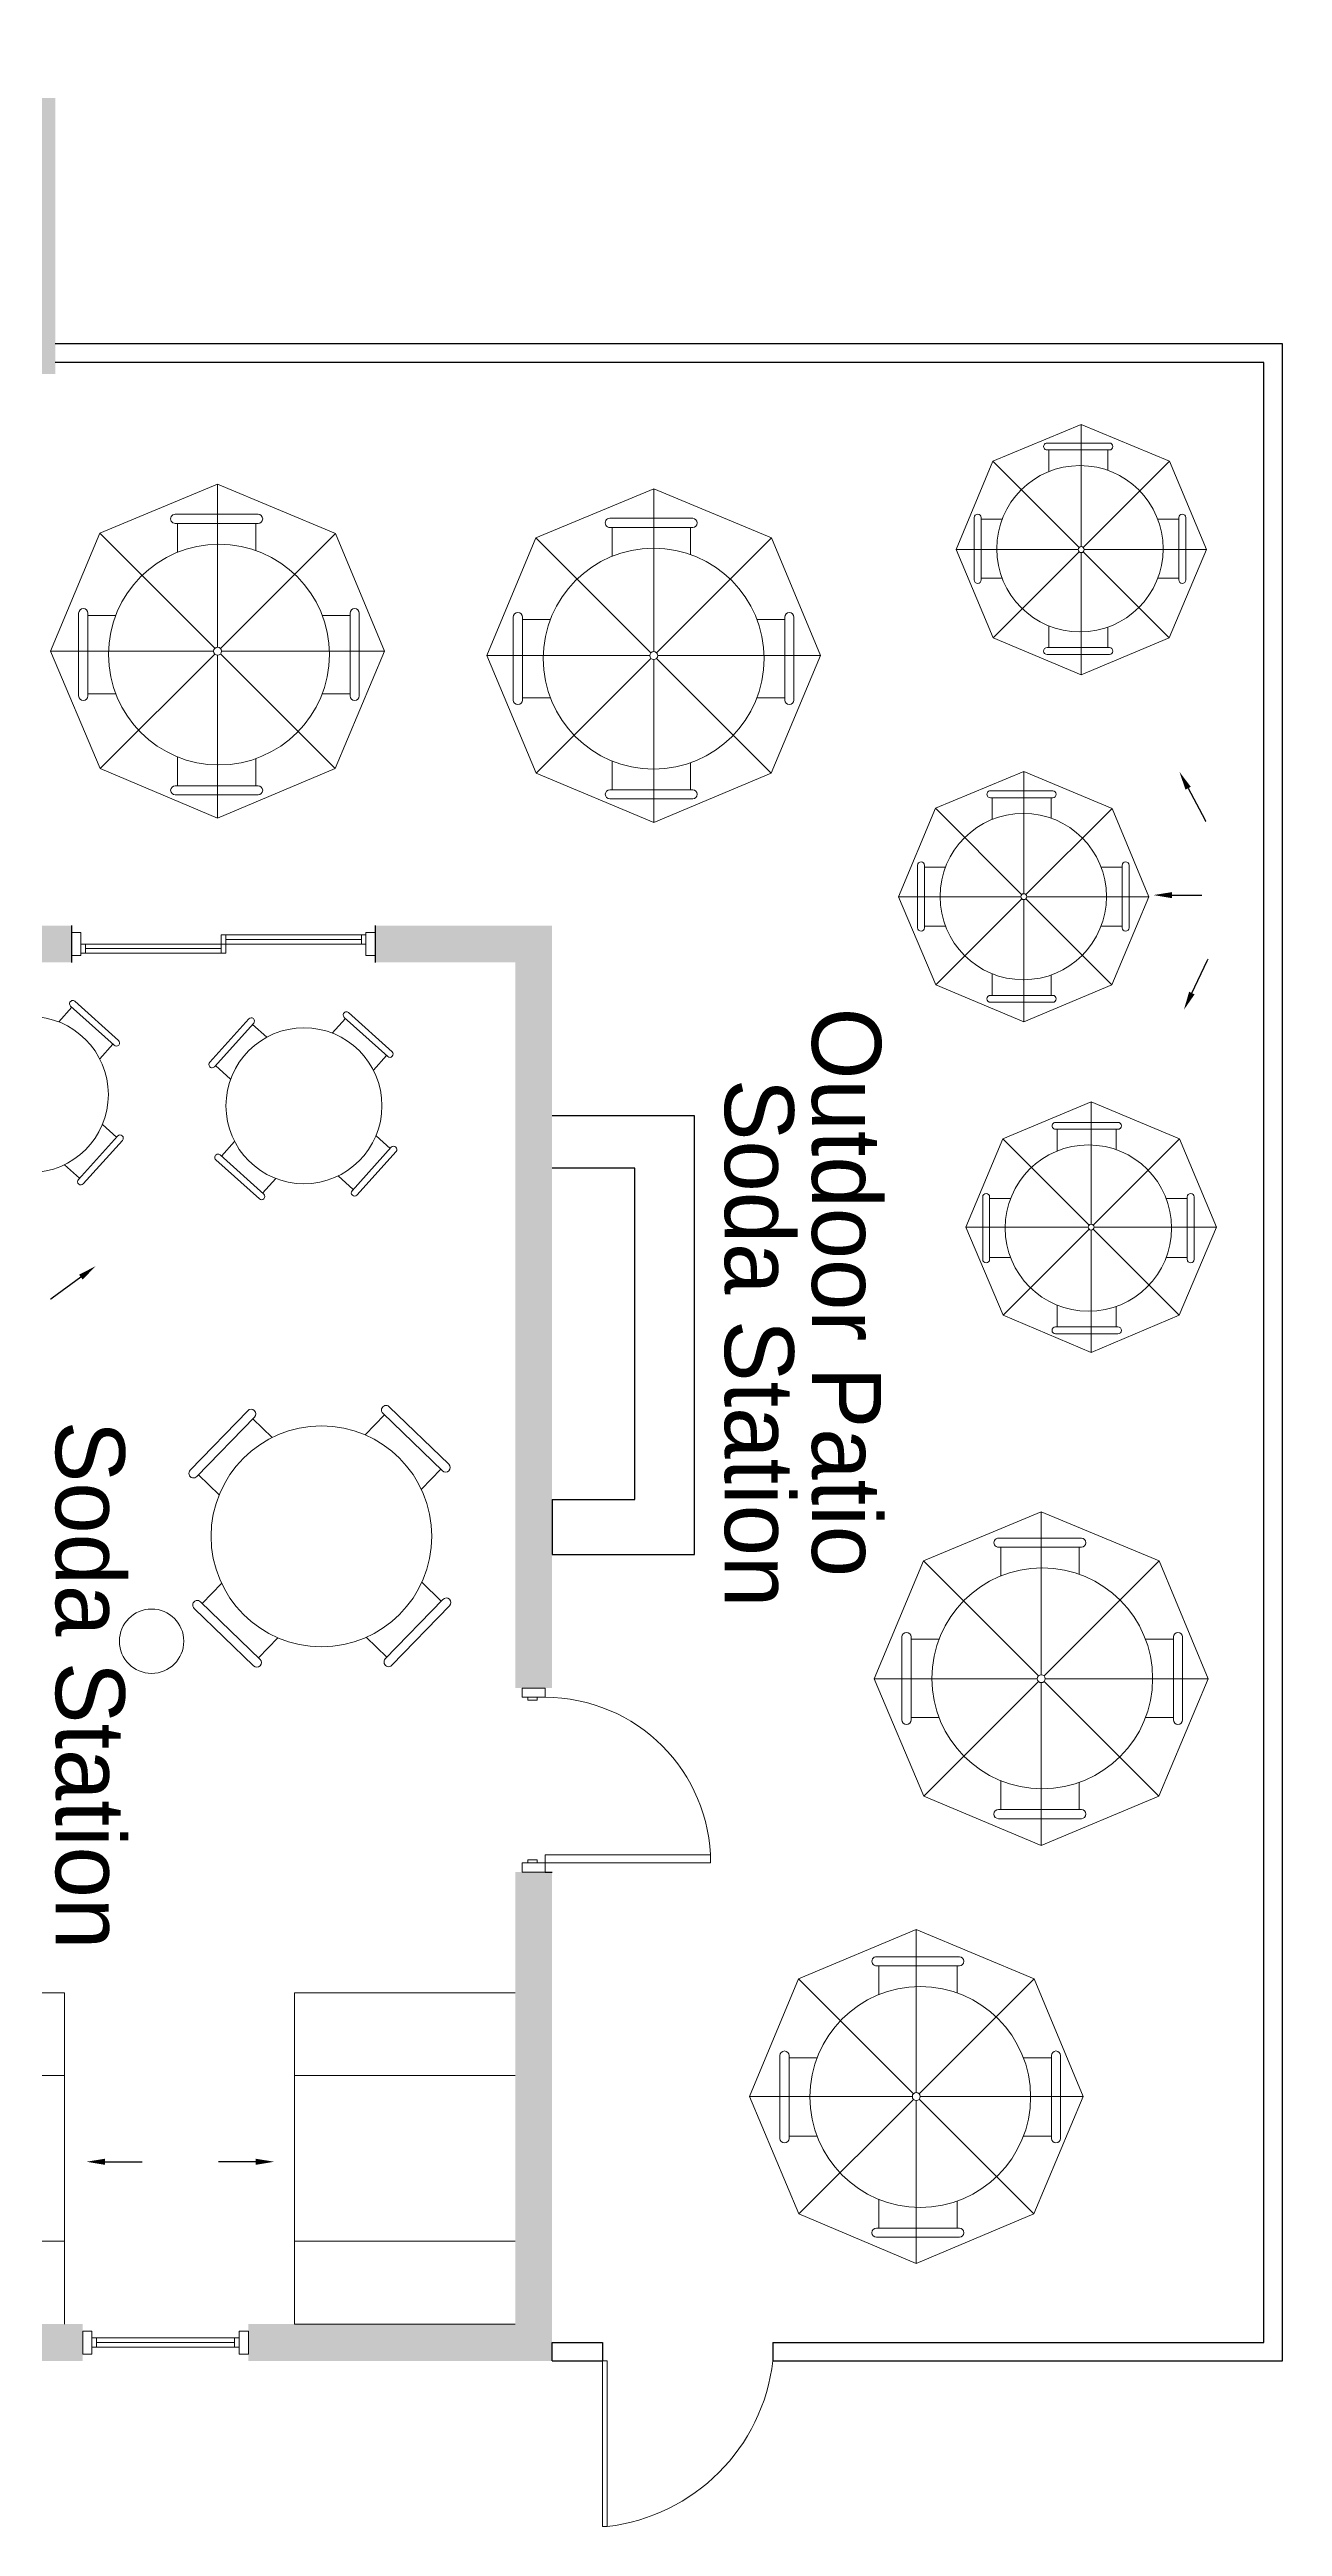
# Model space of a CAD drawing. Header units: inches. Extents: x 537 to 4774, y -1781 to 1418.
# Drawn here: x 4104 to 4774, y -1162 to 184 of the extents above; entities that cross this region are included whole.
import ezdxf
from ezdxf import colors
from ezdxf.entities.mleader import LeaderData, LeaderLine
from ezdxf.math import Vec2, Vec3

# ---------------------------------------------------------------- set-up
doc = ezdxf.new("R2010")
doc.units = ezdxf.units.IN
doc.header["$MEASUREMENT"] = 0
doc.layers.add('01-Text 1 150 int', color=250, linetype='Continuous')
for name, color, linetype, lineweight, true_color in [('DOOR WINDOW 1 150', 7, 'Continuous', 13, 0x666666), ('FURNITURE K 1 150', 7, 'Continuous', 13, 0x93979a), ('HATCH K 1 150', 7, 'Continuous', 0, 0xc9c9c9)]:
    doc.layers.add(name, color=color, linetype=linetype, lineweight=lineweight, true_color=true_color)
doc.layers.add('WALL 1 150', color=7, linetype='Continuous', lineweight=25)
doc.styles.add('ATTR', font='romans.shx', dxfattribs={"width": 0.8, "height": 1.44008})
doc.styles.add('SS Projects_150_notes_interior', font='bahnschrift.ttf', dxfattribs={"height": 0.375})
doc.styles.get("Standard").update_dxf_attribs({"font": 'arial.ttf'})

# ---------------------------------------------------------------- blocks, each defined once
blk = doc.blocks.new('48_ROUND_DINING_TABLE')
at = {"linetype": 'Continuous'}
for p, q in [((-9, 30.500002), (9, 30.500002)), ((-9, 28.500002), (9, 28.500002)), ((-8.5, 28.500002), (-8.5, 22.461628)), ((8.5, 28.500002), (8.5, 22.456048)), ((-30.5, 8.499998), (-30.5, -9.500002)), ((-28.5, 8.499998), (-28.5, -9.500002)), ((-28.5, 7.999998), (-22.6333, 7.999998)), ((28.5, 7.999998), (22.6216, 7.999998)), ((28.5, 8.499998), (28.5, -9.500002)), ((30.5, 8.499998), (30.5, -9.500002)), ((-28.5, -9.000002), (-22.2475, -9.000002)), ((28.5, -9.000002), (22.2585, -9.000002)), ((-8.5, -28.500002), (-8.5, -22.441392)), ((8.5, -28.500002), (8.5, -22.451162)), ((-9, -28.500002), (9, -28.500002)), ((-9, -30.500002), (9, -30.500002))]:
    blk.add_line(p, q, dxfattribs=at)
blk.add_circle((0, -0.000002), 24, dxfattribs=at)
for centre, start, end in [((-9, 29.500002), 90, 270), ((9, 29.500002), 270, 90), ((-29.5, 8.499998), 0, 180), ((29.5, 8.499998), 0.0000025, 180), ((-29.5, -9.500002), 180, 0), ((29.5, -9.500002), 180, 0.0000025), ((-9, -29.500002), 90, 270), ((9, -29.500002), 270, 90)]:
    blk.add_arc(centre, 1, start, end, dxfattribs=at)
at = {"style": 'ATTR', "width": 0.8, "flags": 9}
blk.add_attdef('ESTCODE', (0, 0), '', height=0.01525, dxfattribs=at)
blk = doc.blocks.new('PATIO_UMBRELLA')
for p, q in [((-34.869, 34.87), (-0.831, 49.215)), ((-0.831, 1.983), (-0.831, 49.215)), ((-0.831, 49.215), (33.3, 34.962)), ((-49.215, 0.831), (-34.869, 34.87)), ((-1.638, 1.638), (-34.869, 34.87)), ((-0.016, 1.646), (33.3, 34.962)), ((33.3, 34.962), (47.553, 0.831)), ((-34.869, -33.207), (-49.215, 0.831)), ((-1.981, 0.831), (-49.215, 0.831)), ((-1.647, 0.015), (-34.869, -33.207)), ((0, 0), (33.331, -33.33)), ((0.322, 0.831), (47.553, 0.831)), ((47.553, 0.831), (33.331, -33.33)), ((-0.831, -0.328), (-0.831, -47.553)), ((-0.831, -47.553), (-34.869, -33.207)), ((33.331, -33.33), (-0.831, -47.553))]:
    blk.add_line(p, q)
blk.add_circle((-0.831, 0.831), 1.152)
at = {"style": 'ATTR', "width": 0.8, "flags": 9}
blk.add_attdef('ESTCODE', (0, 0), '', height=0.000194, dxfattribs=at)

msp = doc.modelspace()

# ---------------------------------------------------------------- hatches: boundary and pattern name
at = {"layer": 'WALL 1 150'}
h = msp.add_hatch(color=0, dxfattribs=at)
h.paths.add_polyline_path([(4046.6, -184.5), (4046.6, -194.8), (4026.6, -194.8), (4026.6, -184.5)])
h.paths.add_polyline_path([(4046.6, -90.9), (4046.6, -102), (4026.6, -102), (4026.6, -90.9)])
h.paths.add_polyline_path([(4086.6, 27.5), (4086.6, 67.7), (4106.6, 67.7), (4106.6, 7.5), (4046.6, 7.5), (4046.6, -8.4), (4026.6, -8.4), (4026.6, 27.5), (4036.6, 27.5)])
h.paths.add_polyline_path([(4106.6, 77.7), (4106.6, 67.7), (4036.6, 67.7), (4036.6, 27.5), (4026.6, 27.5), (4026.6, 67.7), (4026.6, 77.7)])
h.paths.add_polyline_path([(4106.6, 157.5), (4106.6, 77.7), (4086.6, 77.7), (4086.6, 157.5)])
h.paths.add_polyline_path([(4106.6, 682.7), (4106.6, 322.5), (4106.6, 232.5), (4086.6, 232.5), (4086.6, 322.5), (4086.6, 682.7)])
h.paths.add_polyline_path([(4106.6, 917.7), (4106.6, 847.7), (4106.6, 758.9), (4086.6, 758.9), (4086.6, 847.7), (4086.6, 917.7)])
h.paths.add_polyline_path([(4106.6, 927.7), (4106.6, 917.7), (4026.6, 917.7), (4026.6, 977.7), (4036.6, 977.7), (4036.6, 927.7)])
h.paths.add_polyline_path([(4106.6, 997.7), (4106.6, 977.7), (4106.6, 927.7), (4086.6, 927.7), (4086.6, 977.7), (4046.6, 977.7), (4036.6, 977.7), (4026.6, 977.7), (4026.6, 1117.7), (4046.6, 1117.7), (4046.6, 997.7)])
h.paths.add_polyline_path([(4046.6, 1417.7), (4046.6, 1282.7), (4026.6, 1282.7), (4026.6, 1417.7)])
h.paths.add_polyline_path([(4026.6, 1417.7), (4026.6, 1397.7), (3514.1, 1397.7), (3514.1, 1417.7)])
h.paths.add_polyline_path([(3829.9, 77.7), (4026.6, 77.7), (4026.6, 67.7), (3728.4, 67.7), (3728.4, 77.7)])
h.paths.add_polyline_path([(3800.5, 282), (3800.5, 77.7), (3790.5, 77.7), (3790.5, 272), (3766.3, 272), (3766.3, 282)])
h.paths.add_polyline_path([(3932.8, 977.7), (3932.8, 1007.7), (3945.5, 1007.7, 0.033392), (3945.1, 997.7), (3942.8, 997.7), (3942.8, 927.7), (4026.6, 927.7), (4026.6, 917.7), (3939.1, 917.7), (3937.2, 917.7), (3932.8, 917.7), (3932.8, 967.7), (3779.1, 967.7), (3779.1, 611.6), (3767.8, 611.6), (3767.8, 621.4), (3769.2, 621.4), (3769.1, 916.4), (3762.4, 916.4), (3762.4, 917.5), (3762.4, 930), (3769.1, 930), (3769.1, 977.7)])
h.paths.add_polyline_path([(3937.2, 449.6), (3937.2, 447.8), (3939.1, 447.8), (4086.6, 447.8), (4086.6, 439.6), (3939.1, 439.6), (3937.2, 439.6), (3676, 439.6), (3676, 449.6)])
h.paths.add_polyline_path([(3676, 490.1), (3676, 400.4), (3661, 400.4), (3661, 282), (3666.3, 282), (3666.3, 272), (3661, 272), (3661, 233.6), (3651, 233.6), (3651, 310.1), (3651.1, 340.1), (3651, 340.1), (3651, 410.4), (3666, 410.4), (3666, 480.1), (3651, 480.1), (3651, 588.9), (3651.1, 618.9), (3651, 618.9), (3651, 672), (3661, 672), (3661, 621.4), (3667.8, 621.4), (3667.8, 611.6), (3661, 611.6), (3661, 490.1)])
h.paths.add_polyline_path([(3628.4, 77.7), (3628.4, 65.2), (3628.4, -22.3), (3618.4, -22.3), (3618.4, 67.7), (3514.1, 67.7), (3514.1, 77.7)])
h.paths.add_polyline_path([(3717.7, -122.3), (3717.7, -302.3), (3717.7, -312.3), (3696.6, -312.3), (3696.6, -362.3), (3642.5, -362.3), (3642.5, -312.3), (3514.1, -312.3), (3514.1, -302.3), (3652.5, -302.3), (3652.5, -352.3), (3686.6, -352.3), (3686.6, -302.3), (3710.2, -302.3), (3710.2, -122.3)])
h.paths.add_polyline_path([(3514.1, -302.3), (3514.1, -312.3), (3504.6, -312.3), (3504.6, -362.3), (3426.6, -362.3), (3426.6, -312.3), (3426.6, 77.7), (3514.1, 77.7), (3514.1, 67.7), (3478.6, 67.7), (3449.8, 67.7), (3436.6, 67.7), (3436.6, -352.3), (3494.6, -352.3), (3494.6, -302.3)])
h.paths.add_polyline_path([(4086.6, 917.7), (4086.6, 917.7), (4086.6, 917.7), (4086.6, 917.7)], flags=9)
h.paths.add_polyline_path([(4009.1, 77.7), (4009.1, 77.7), (4009.1, 77.7), (4009.1, 77.7)], flags=9)
h = msp.add_hatch(color=0, dxfattribs=at)
h.paths.add_polyline_path([(4376.6, -706.7), (4356.6, -706.7), (4356.6, -312.3), (4280.5, -312.3), (4280.5, -292.3), (4376.6, -292.3)])
h.paths.add_polyline_path([(4376.6, -1072.3), (4211.6, -1072.3), (4211.6, -1052.3), (4356.6, -1052.3), (4356.6, -806.7), (4376.6, -806.7)])
h.paths.add_polyline_path([(4026.6, -312.3), (4026.6, -277.3), (4046.6, -277.3), (4046.6, -292.3), (4115.5, -292.3), (4115.5, -312.3)])
h = msp.add_hatch(color=256, dxfattribs=at)
h.paths.add_polyline_path([(4121.6, -1052.3), (4121.6, -1072.3), (3971.6, -1072.3), (3971.6, -1052.3), (3981.6, -1052.3)])
h.paths.add_polyline_path([(3806.6, -1052.3), (3806.6, -1072.3), (3536.6, -1072.3), (3536.6, -1052.3)])
h.paths.add_polyline_path([(3991.6, -634.9), (3991.6, -1052.3), (3981.6, -1052.3), (3981.6, -969.8), (3981.6, -634.9, 0.311785), (3956, -612.3), (3542.5, -612.3), (3542.5, -679.9), (3535, -679.9), (3535, -602.3), (3956, -602.3, -0.35244)])
h.paths.add_polyline_path([(3692.3, -779.9), (3692.3, -787.4), (3544.1, -787.4), (3544.1, -1052.3), (3536.6, -1052.3), (3536.6, -779.9)], flags=17)
h.paths.add_polyline_path([(3371.6, -1052.3), (3371.6, -1072.3), (3221.6, -1072.3), (3221.6, -1052.3)])

# ---------------------------------------------------------------- linework, layer by layer
at = {"layer": 'DOOR WINDOW 1 150', "linetype": 'Continuous'}
for p, q in [((4123, -307.3), (4123, -302.3)), ((4196.8, -304.8), (4123, -304.8)), ((4196.8, -307.3), (4196.8, -302.3)), ((4199.3, -302.3), (4199.3, -297.3)), ((4273, -299.8), (4199.3, -299.8)), ((4273, -302.3), (4273, -297.3)), ((4129.1, -1059.8), (4129.1, -1064.8)), ((4129.1, -1062.3), (4204.1, -1062.3)), ((4204.1, -1059.8), (4204.1, -1064.8))]:
    msp.add_line(p, q, dxfattribs=at)
at = {"layer": 'DOOR WINDOW 1 150'}
for p, q in [((4404.1, -1072.3), (4404.1, -1162.3)), ((4406.6, -1072.3), (4404.1, -1072.3)), ((4406.6, -1072.3), (4406.6, -1162.3)), ((4404.1, -1162.3), (4406.6, -1162.3))]:
    msp.add_line(p, q, dxfattribs=at)
at = {"layer": 'DOOR WINDOW 1 150', "linetype": 'Continuous'}
for points in [[(4120.5, -296.1), (4115.5, -296.1), (4115.5, -308.6), (4120.5, -308.6)], [(4275.5, -296.1), (4280.5, -296.1), (4280.5, -308.6), (4275.5, -308.6)], [(4199.3, -307.3), (4199.3, -302.3), (4120.5, -302.3), (4120.5, -307.3)], [(4275.5, -302.3), (4275.5, -297.3), (4196.8, -297.3), (4196.8, -302.3)], [(4360.3, -711.7), (4360.3, -706.7), (4372.8, -706.7), (4372.8, -711.7)], [(4363.5, -711.7), (4363.5, -713.2), (4368.5, -713.2), (4368.5, -711.7)], [(4360.3, -801.7), (4360.3, -806.7), (4372.8, -806.7), (4372.8, -801.7)], [(4363.5, -801.7), (4363.5, -800.1), (4368.5, -800.1), (4368.5, -801.7)], [(4372.8, -801.7), (4372.8, -797.3), (4462.8, -797.3), (4462.8, -801.7)], [(4126.6, -1068.6), (4121.6, -1068.6), (4121.6, -1056.1), (4126.6, -1056.1)], [(4126.6, -1059.8), (4126.6, -1064.8), (4206.6, -1064.8), (4206.6, -1059.8)], [(4206.6, -1068.6), (4211.6, -1068.6), (4211.6, -1056.1), (4206.6, -1056.1)]]:
    msp.add_lwpolyline(points, close=True, dxfattribs=at)
msp.add_arc((4372.8, -801.7), 90, 0, 90, dxfattribs=at)
at = {"layer": 'DOOR WINDOW 1 150'}
msp.add_arc((4394.8, -1060.5), 102.5, 276.6174, 353.3826, dxfattribs=at)
at = {"layer": 'FURNITURE K 1 150'}
for p, q in [((4111.6, -872.3), (3991.6, -872.3)), ((4111.6, -872.3), (4111.6, -1052.3)), ((4236.6, -1052.3), (4236.6, -872.3)), ((4356.6, -872.3), (4236.6, -872.3)), ((4111.6, -917.3), (3991.6, -917.3)), ((4356.6, -917.3), (4236.6, -917.3)), ((3991.6, -1007.3), (4111.6, -1007.3)), ((4236.6, -1007.3), (4356.6, -1007.3)), ((4356.6, -1052.3), (4236.6, -1052.3))]:
    msp.add_line(p, q, dxfattribs=at)
msp.add_circle((4159, -681.2), 17.5, dxfattribs=at)
at = {"layer": 'WALL 1 150'}
for p, q in [((4773.5, 23.8), (4106.6, 23.8)), ((4763.5, 13.8), (4106.6, 13.8)), ((4763.5, -1062.3), (4763.5, 13.8)), ((4773.5, -1072.3), (4773.5, 23.8)), ((4115.5, -292.3), (4115.5, -312.3)), ((4280.5, -292.3), (4280.5, -312.3)), ((4454.1, -395.6), (4376.6, -395.6)), ((4454.1, -634.1), (4454.1, -395.6)), ((4421.6, -424.1), (4376.6, -424.1)), ((4421.6, -604.1), (4421.6, -424.1)), ((4376.6, -604.1), (4421.6, -604.1)), ((4376.6, -604.1), (4376.6, -634.1)), ((4376.6, -634.1), (4454.1, -634.1)), ((4372.8, -806.7), (4376.6, -806.7)), ((4376.6, -1072.3), (4376.6, -1062.3)), ((4376.6, -1062.3), (4404.1, -1062.3)), ((4404.1, -1062.3), (4404.1, -1072.3)), ((4496.6, -1062.3), (4763.5, -1062.3)), ((4496.6, -1062.3), (4496.6, -1072.3)), ((4376.6, -1072.3), (4404.1, -1072.3)), ((4496.6, -1072.3), (4773.5, -1072.3))]:
    msp.add_line(p, q, dxfattribs=at)

# ---------------------------------------------------------------- block references
at = {"layer": 'HATCH K 1 150'}
for name, p, xscale, yscale, zscale, rotation in [('PATIO_UMBRELLA', (4663, -86.8), -1.40625, 1.40625, 1.40625, 270), ('48_ROUND_DINING_TABLE', (4663.5, -87.5), -1.884002784751147, 1.884002784751147, 1.884002784751147, 270), ('PATIO_UMBRELLA', (4193.3, -141.6), -1.875, 1.875, 1.875, 270), ('PATIO_UMBRELLA', (4430.3, -144), -1.875, 1.875, 1.875, 270), ('48_ROUND_DINING_TABLE', (4195.6, -145), -2.5, 2.5, 2.5, 270), ('48_ROUND_DINING_TABLE', (4431.8, -147.2), -2.5, 2.5, 2.5, 270), ('PATIO_UMBRELLA', (4631.8, -275.4), -1.40625, 1.40625, 1.40625, 270), ('48_ROUND_DINING_TABLE', (4632.7, -276.5), -1.884002784751147, 1.884002784751147, 1.884002784751147, 270), ('48_ROUND_DINING_TABLE', (4093.1, -384.1), -1.766252610704275, 1.766252610704274, 1.766252610704274, 317.9694892369247), ('48_ROUND_DINING_TABLE', (4241.8, -390.2), -1.766252610704433, 1.766252610704433, 1.766252610704433, 317.9694892369293), ('PATIO_UMBRELLA', (4668.4, -455), -1.40625, 1.40625, 1.40625, 270), ('48_ROUND_DINING_TABLE', (4668.1, -456.7), -1.884002784751147, 1.884002784751147, 1.884002784751147, 270), ('48_ROUND_DINING_TABLE', (4251.3, -624.2), -2.5, 2.5, 2.5, 315.9456888413574), ('48_ROUND_DINING_TABLE', (4044.8, -621.9), -1.766252610704355, 1.766252610704355, 1.766252610704355, 314.2589520376615), ('PATIO_UMBRELLA', (4640.9, -700), -1.875, 1.875, 1.875, 270), ('48_ROUND_DINING_TABLE', (4643, -701.4), -2.5, 2.5, 2.5, 270), ('PATIO_UMBRELLA', (4573, -927.1), -1.875, 1.875, 1.875, 270), ('48_ROUND_DINING_TABLE', (4576.7, -928.9), -2.5, 2.5, 2.5, 270)]:
    msp.add_blockref(name, p, dxfattribs=dict(at, xscale=xscale, yscale=yscale, zscale=zscale, rotation=rotation))

# ---------------------------------------------------------------- texts
at = {"layer": '01-Text 1 150 int', "style": 'SS Projects_150_notes_interior'}
for s, p in [('Outdoor Patio', (4517.9, -336.9)), ('Soda Station', (4470.5, -375.6)), ('Soda Station', (4106.9, -561.4))]:
    msp.add_text(s, height=37.5, rotation=270, dxfattribs=at).set_placement(p)

# ---------------------------------------------------------------- leaders
at = {"layer": '01-Text 1 150 int'}
ml = msp.add_multileader_mtext('Standard', dxfattribs=at)
ml.set_content('', color=256)
ml.set_leader_properties(color=256)
ml.build(insert=Vec2(0, 0))
ml.multileader.update_dxf_attribs({"text_right_attachment_type": 6, "dogleg_length": 0.36, "arrow_head_size": 10})
ctx = ml.context
ctx.base_point, ctx.char_height, ctx.arrow_head_size, ctx.landing_gap_size, ctx.plane_origin, ctx.plane_x_axis, ctx.plane_y_axis = Vec3(4731.7, -236), 0.45, 10, 0.225, Vec3(4717.6, -208.8), Vec3(-0.466945, 0.884286), Vec3(-0.884286, -0.466945)
ctx.right_attachment, ctx.text_align_type = 6, 2
notes = []
notes.append((ctx, [(0, (1, 1, 0), (4731.3, -234.7), (0.466945, -0.884286), 0.9, [(0, [(4717.6, -208.8)], 0, [])])]))
ctx.mtext.insert, ctx.mtext.text_direction, ctx.mtext.rotation, ctx.mtext.alignment, ctx.mtext.flow_direction = Vec3(4731.4, -235.9), Vec3(-0.466945, 0.884286), 2.05663, 3, 5
ml = msp.add_multileader_mtext('Standard', dxfattribs=at)
ml.set_content('', color=256)
ml.set_leader_properties(color=256)
ml.build(insert=Vec2(0, 0))
ml.multileader.update_dxf_attribs({"text_right_attachment_type": 6, "dogleg_length": 0.36, "arrow_head_size": 10})
ctx = ml.context
ctx.base_point, ctx.char_height, ctx.arrow_head_size, ctx.landing_gap_size, ctx.plane_origin, ctx.plane_x_axis, ctx.plane_y_axis = Vec3(4729.5, -275.8), 0.45, 10, 0.225, Vec3(4699.3, -275.7), Vec3(0.999985, -0.005402), Vec3(0.005402, 0.999985)
ctx.right_attachment = 6
notes.append((ctx, [(0, (1, 1, 0), (4728.6, -275.8), (0.999985, -0.005402), 0.9, [(0, [(4703.5, -275.7)], 0, [])])]))
ctx.mtext.insert, ctx.mtext.text_direction, ctx.mtext.rotation, ctx.mtext.flow_direction = Vec3(4729.8, -276.1), Vec3(-0.999985, 0.005402), 3.136191, 5
ml = msp.add_multileader_mtext('Standard', dxfattribs=at)
ml.set_content('', color=256)
ml.set_leader_properties(color=256)
ml.build(insert=Vec2(0, 0))
ml.multileader.update_dxf_attribs({"text_right_attachment_type": 6, "dogleg_length": 0.36, "arrow_head_size": 10})
ctx = ml.context
ctx.base_point, ctx.char_height, ctx.arrow_head_size, ctx.landing_gap_size, ctx.plane_origin, ctx.plane_x_axis, ctx.plane_y_axis = Vec3(4733.4, -310.4), 0.45, 10, 0.225, Vec3(4720, -338), Vec3(-0.431171, -0.90227), Vec3(0.90227, -0.431171)
ctx.right_attachment, ctx.text_align_type = 6, 2
notes.append((ctx, [(0, (1, 1, 0), (4732.6, -311.5), (0.431171, 0.90227), 0.9, [(0, [(4720, -338)], 0, [])])]))
ctx.mtext.insert, ctx.mtext.text_direction, ctx.mtext.rotation, ctx.mtext.alignment, ctx.mtext.flow_direction = Vec3(4733.5, -310.7), Vec3(-0.431171, -0.90227), 4.266599, 3, 5
ml = msp.add_multileader_mtext('Standard', dxfattribs=at)
ml.set_content('', color=256)
ml.set_leader_properties(color=256)
ml.build(insert=Vec2(0, 0))
ml.multileader.update_dxf_attribs({"text_right_attachment_type": 6, "dogleg_length": 0.36, "arrow_head_size": 10})
ctx = ml.context
ctx.base_point, ctx.char_height, ctx.arrow_head_size, ctx.landing_gap_size, ctx.plane_origin, ctx.plane_x_axis, ctx.plane_y_axis = Vec3(4104.2, -495.2), 0.45, 10, 0.225, Vec3(4128.6, -477.4), Vec3(-0.807408, -0.589993), Vec3(0.589993, -0.807408)
ctx.right_attachment = 6
notes.append((ctx, [(0, (1, 1, 0), (4104.9, -494.7), (-0.807408, -0.589993), 0.9, [(0, [(4128.6, -477.4)], 0, [])])]))
ctx.mtext.insert, ctx.mtext.text_direction, ctx.mtext.rotation, ctx.mtext.flow_direction = Vec3(4103.9, -495.2), Vec3(0.807408, 0.589993), 0.63105, 5
ml = msp.add_multileader_mtext('Standard', dxfattribs=at)
ml.set_content('', color=256)
ml.set_leader_properties(color=256)
ml.build(insert=Vec2(0, 0))
ml.multileader.update_dxf_attribs({"text_right_attachment_type": 6, "dogleg_length": 0.36, "arrow_head_size": 10})
ctx = ml.context
ctx.base_point, ctx.char_height, ctx.arrow_head_size, ctx.landing_gap_size, ctx.plane_origin = Vec3(4153.8, -964.1), 0.45, 10, 0.225, Vec3(4123.6, -964.1)
ctx.right_attachment = 6
notes.append((ctx, [(0, (1, 1, 0), (4152.9, -964.1), (1, 0), 0.9, [(0, [(4123.6, -964.1)], 0, [])])]))
ctx.mtext.insert, ctx.mtext.flow_direction = Vec3(4154.1, -963.8), 5
ml = msp.add_multileader_mtext('Standard', dxfattribs=at)
ml.set_content('', color=256)
ml.set_leader_properties(color=256)
ml.build(insert=Vec2(0, 0))
ml.multileader.update_dxf_attribs({"text_right_attachment_type": 6, "dogleg_length": 0.36, "arrow_head_size": 10})
ctx = ml.context
ctx.base_point, ctx.char_height, ctx.arrow_head_size, ctx.landing_gap_size, ctx.plane_origin, ctx.plane_x_axis, ctx.plane_y_axis = Vec3(4195.4, -964.1), 0.45, 10, 0.225, Vec3(4225.6, -964.1), Vec3(-1, 0), Vec3(0, -1)
ctx.right_attachment = 6
notes.append((ctx, [(0, (1, 1, 0), (4196.3, -964.1), (-1, 0), 0.9, [(0, [(4225.6, -964.1)], 0, [])])]))
ctx.mtext.insert, ctx.mtext.text_direction, ctx.mtext.rotation, ctx.mtext.flow_direction = Vec3(4195.1, -964.3), Vec3(-1, 0), 3.141593, 5
for ctx, leaders in notes:
    for number, flags, end, landing, length, lines in leaders:
        leader = LeaderData()
        leader.index, (leader.has_last_leader_line, leader.has_dogleg_vector, leader.attachment_direction) = number, flags
        leader.last_leader_point, leader.dogleg_vector, leader.dogleg_length = Vec3(end), Vec3(landing), length
        for number, points, colour, breaks in lines:
            line = LeaderLine()
            line.index, line.vertices, line.color, line.breaks = number, Vec3.list(points), colors.encode_raw_color(colour), breaks
            leader.lines.append(line)
        ctx.leaders.append(leader)

doc.saveas('drawing.dxf')
